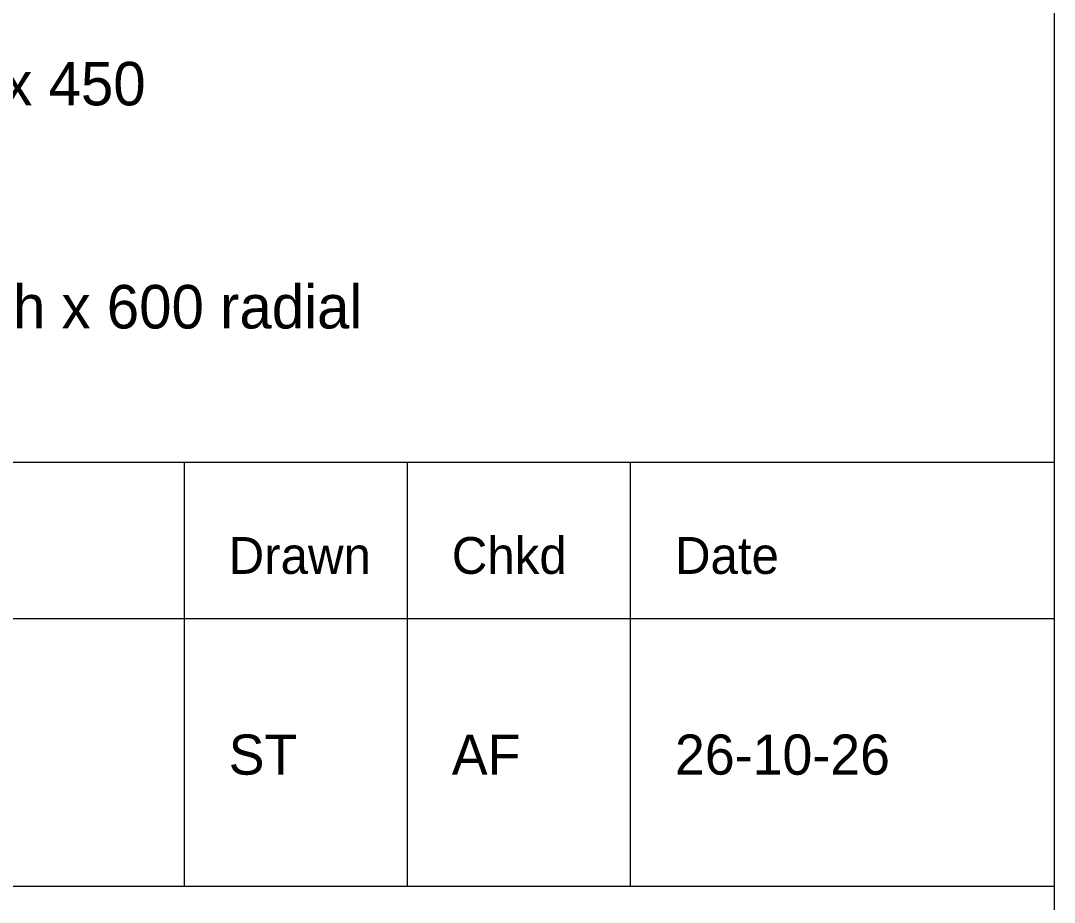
# Paper-space layout '01 Plans' of a CAD drawing. Header units: millimetres. Extents: x 5 to 415, y 7 to 290.
# Drawn here: x 368.68 to 415, y 111.28 to 150.8 of the extents above; entities that cross this region are included whole.
import ezdxf

# ---------------------------------------------------------------- set-up
doc = ezdxf.new("R2010")
doc.units = ezdxf.units.MM
doc.layers.add('SHEET', color=7, linetype='Continuous')
doc.layers.add('TEXT', color=7, linetype='Continuous')

# ---------------------------------------------------------------- blocks, each defined once
blk = doc.blocks.new('SHEET_01')
at = {"layer": 'SHEET', "lineweight": 18}
for p, q in [((415, 290), (415, 7)), ((342, 131), (415, 131)), ((376, 131), (376, 112)), ((386, 131), (386, 112)), ((396, 131), (396, 112)), ((342, 124), (415, 124)), ((342, 112), (415, 112))]:
    blk.add_line(p, q, dxfattribs=at)
at = {"layer": 'TEXT'}
for s, height, p in [('Inner columns: 250 x 450', 1.95, (345, 147)), ('Bottom ring: 900 high x 600 radial', 1.95, (345, 137)), ('Drawn', 1.65, (378, 126)), ('Chkd', 1.65, (388, 126)), ('Date', 1.65, (398, 126)), ('ST', 1.8, (378, 117)), ('AF', 1.8, (388, 117)), ('26-10-26', 1.8, (398, 117))]:
    blk.add_text(s, height=height, dxfattribs=at).set_placement(p)

psp = doc.layouts.new('01 Plans')

# ---------------------------------------------------------------- block references
psp.add_blockref('SHEET_01', (0, 0))

doc.saveas('drawing.dxf')
